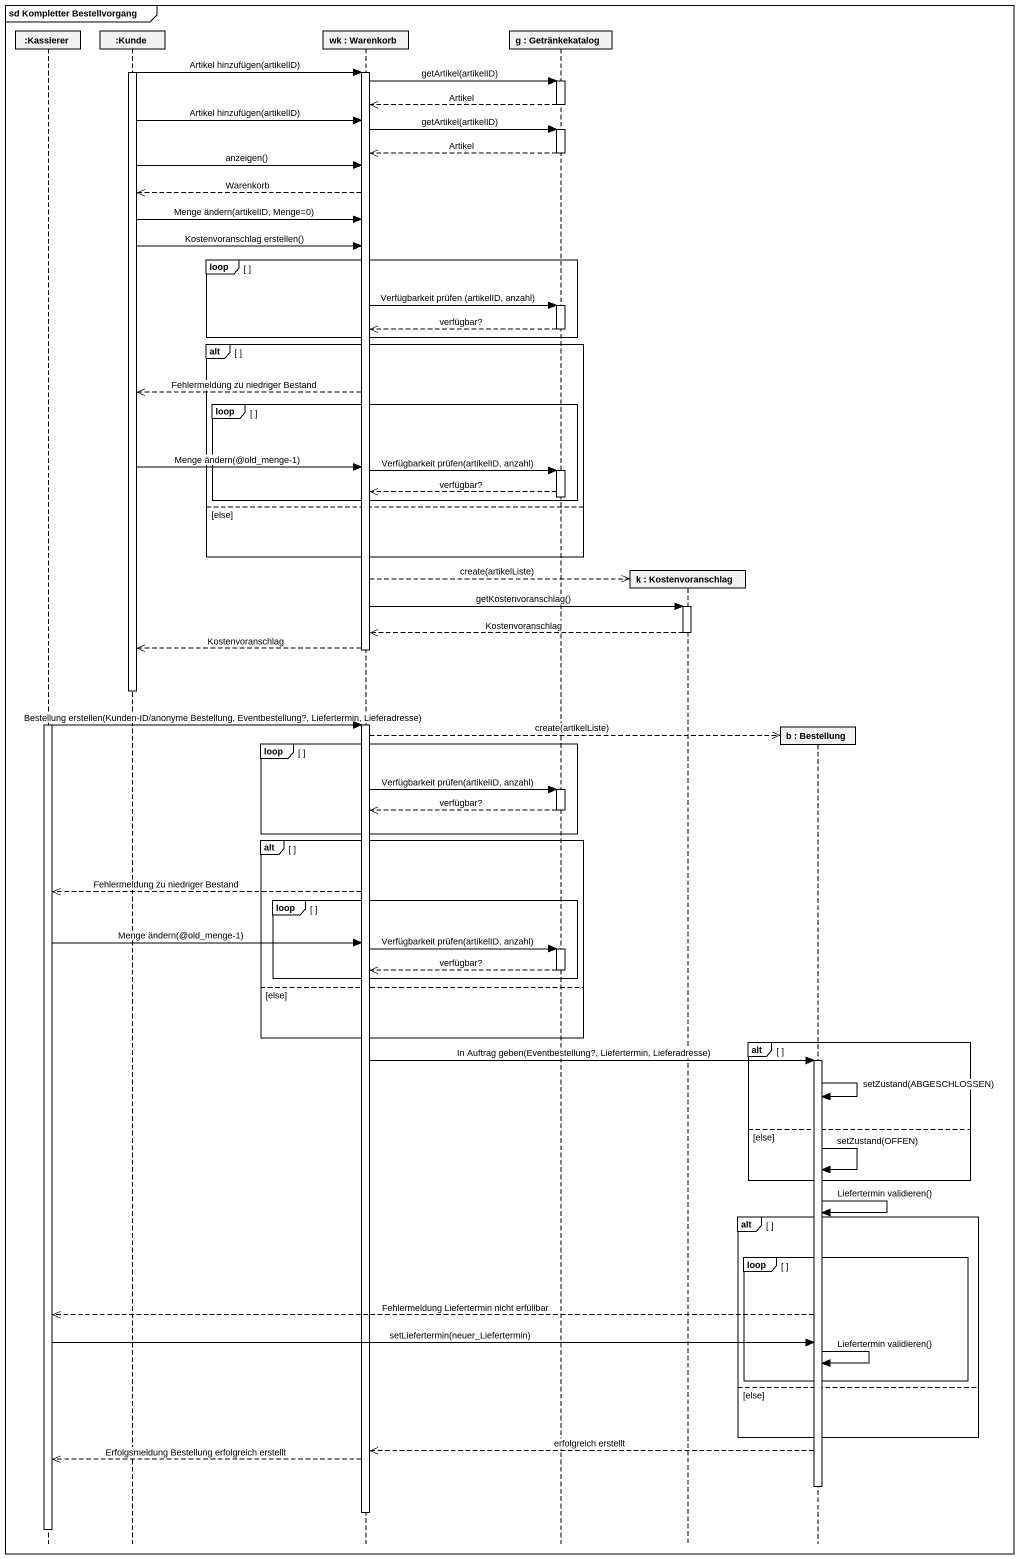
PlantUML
@startuml
mainframe sd Kompletter Bestellvorgang
hide footbox
participant ":Kassierer" as Kassierer
participant ":Kunde" as Kunde
participant "wk : Warenkorb" as wk
participant "g : Getränkekatalog" as g
participant "k : Kostenvoranschlag" as k
participant "b : Bestellung" as b

activate Kunde
Kunde -> wk : Artikel hinzufügen(artikelID)
activate wk
wk -> g : getArtikel(artikelID)
activate g
g -->> wk : Artikel
deactivate g
Kunde -> wk : Artikel hinzufügen(artikelID)
wk -> g : getArtikel(artikelID)
activate g
g -->> wk : Artikel
deactivate g
Kunde -> wk : anzeigen()
wk -->> Kunde : Warenkorb
Kunde -> wk : Menge ändern(artikelID, Menge=0)
Kunde -> wk : Kostenvoranschlag erstellen()
loop
  wk -> g : Verfügbarkeit prüfen (artikelID, anzahl)
  activate g
  g -->> wk : verfügbar?
  deactivate g
end
alt
  wk -->> Kunde : Fehlermeldung zu niedriger Bestand
  loop
    Kunde -> wk : Menge ändern(@old_menge-1)
    wk -> g : Verfügbarkeit prüfen(artikelID, anzahl)
    activate g
    g -->> wk : verfügbar?
    deactivate g
  end
else else
end
wk -->> k ** : create(artikelListe)
wk -> k : getKostenvoranschlag()
activate k
k -->> wk : Kostenvoranschlag
deactivate k
wk -->> Kunde : Kostenvoranschlag
deactivate wk
deactivate Kunde
activate Kassierer
Kassierer -> wk : Bestellung erstellen(Kunden-ID/anonyme Bestellung, Eventbestellung?, Liefertermin, Lieferadresse)
activate wk
wk -->> b ** : create(artikelListe)
loop
  wk -> g : Verfügbarkeit prüfen(artikelID, anzahl)
  activate g
  g -->> wk : verfügbar?
  deactivate g
end
alt
  wk -->> Kassierer : Fehlermeldung zu niedriger Bestand
  loop
    Kassierer -> wk : Menge ändern(@old_menge-1)
    wk -> g : Verfügbarkeit prüfen(artikelID, anzahl)
    activate g
    g -->> wk : verfügbar?
    deactivate g
  end
else else
end
alt
  wk -> b : In Auftrag geben(Eventbestellung?, Liefertermin, Lieferadresse)
  activate b
  b -> b : setZustand(ABGESCHLOSSEN)
else else
  b -> b : setZustand(OFFEN)
end
b -> b : Liefertermin validieren()
alt
  loop
    b -->> Kassierer : Fehlermeldung Liefertermin nicht erfüllbar
    Kassierer -> b : setLiefertermin(neuer_Liefertermin)
    b -> b : Liefertermin validieren()
  end
else else
end
b -->> wk : erfolgreich erstellt
wk -->> Kassierer : Erfolgsmeldung Bestellung erfolgreich erstellt
deactivate b
deactivate wk
deactivate Kassierer
@enduml
